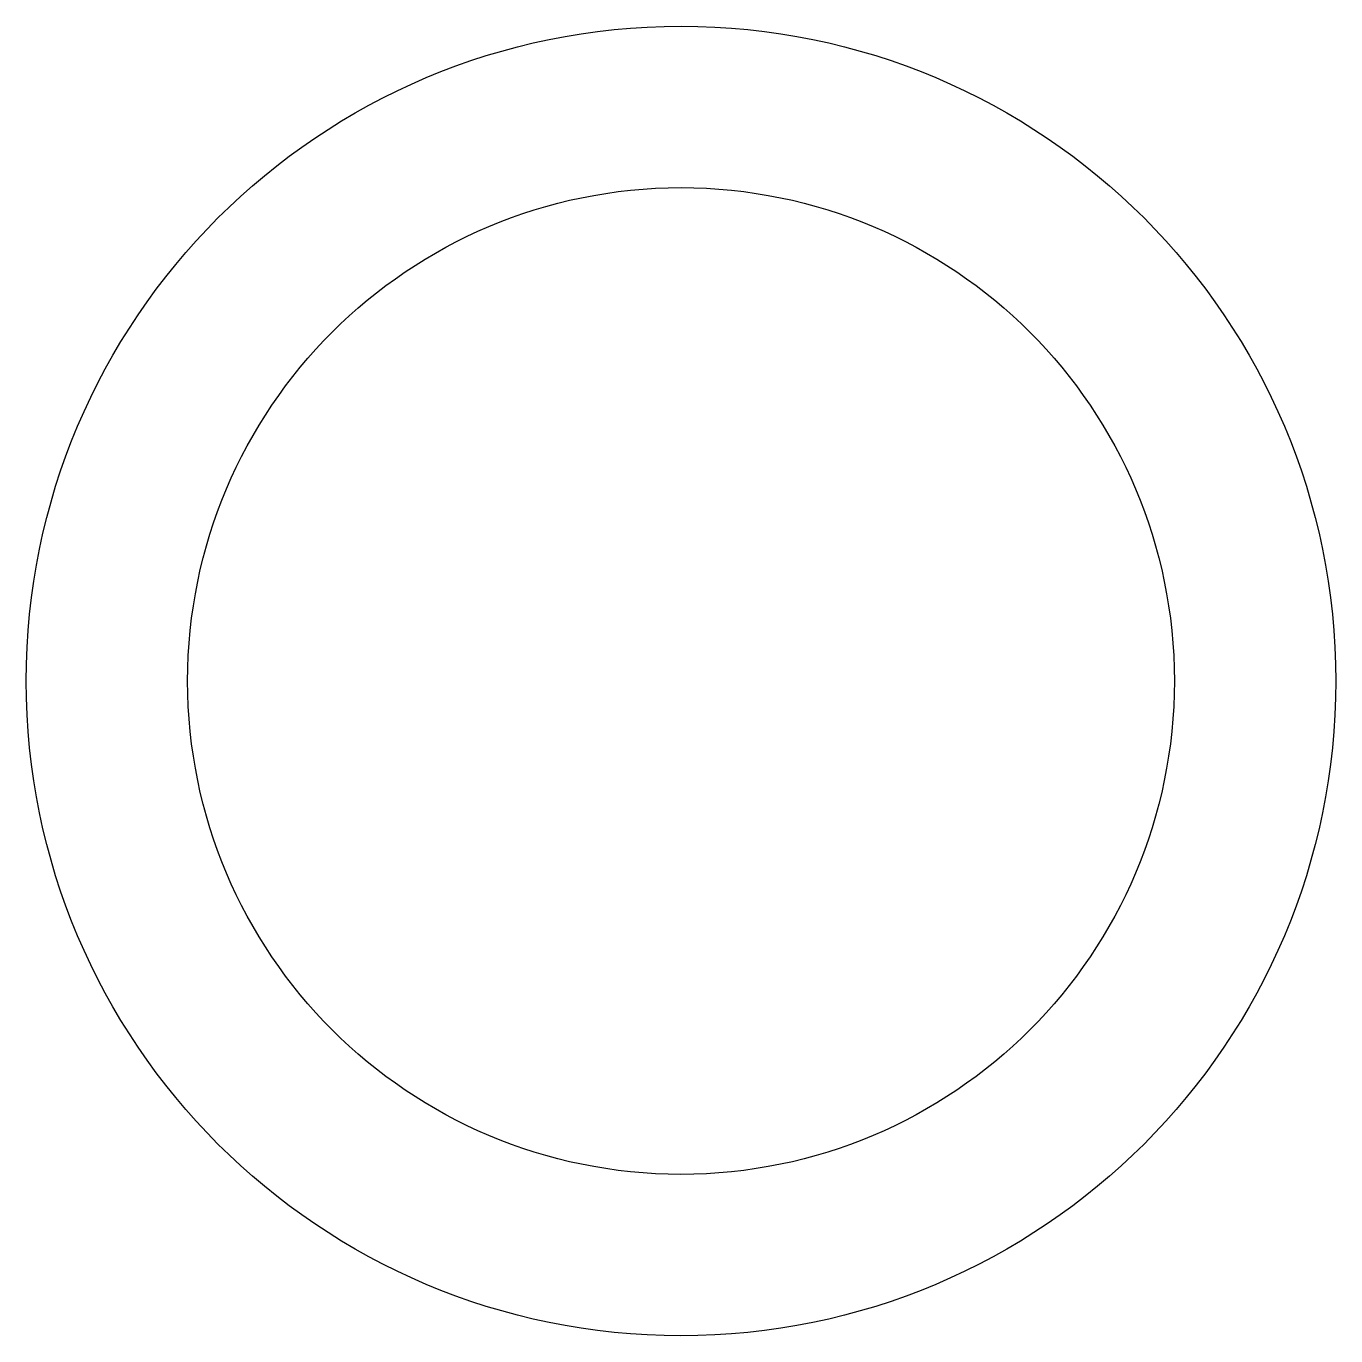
# Model space of a CAD drawing. Extents: x -0.182 to 0.182, y -0.365 to 0.
import ezdxf

# ---------------------------------------------------------------- set-up
doc = ezdxf.new("R2010")
doc.units = 0
doc.layers.add('SN', color=7, linetype='CONTINUOUS')

msp = doc.modelspace()

# ---------------------------------------------------------------- linework, layer by layer
at = {"layer": 'SN', "color": 0}
for radius in [0.1825, 0.1375]:
    msp.add_circle((0, -0.1825), radius, dxfattribs=at)

doc.saveas('drawing.dxf')
